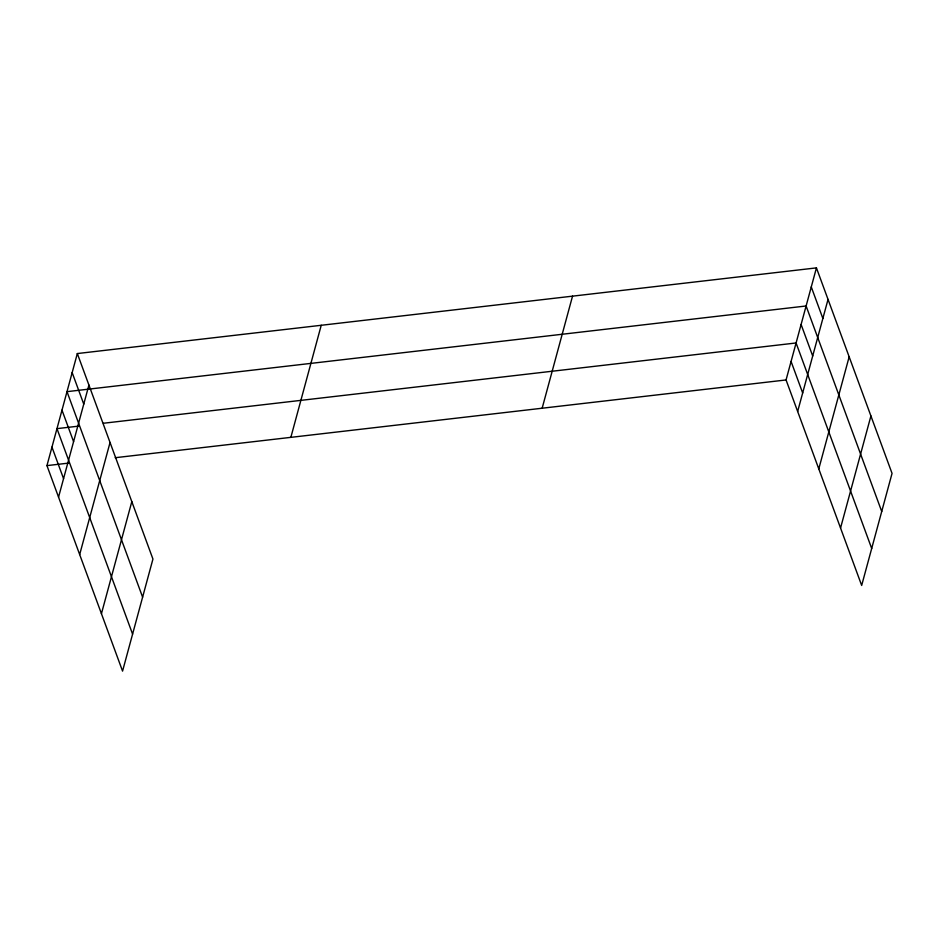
<?xml version="1.0" encoding="UTF-8"?>
<svg xmlns="http://www.w3.org/2000/svg" width="939" height="939" viewBox="0 0 939 939"><rect width="100%" height="100%" fill="white"/><g stroke="black" fill="none" stroke-linecap="round" stroke-linejoin="round"><path stroke-width="1.41" d="M77.327 353.557L152.94 559.045L122.563 671.115L46.95 465.615L77.327 353.557L816.437 267.885L892.05 473.385L861.673 585.443L786.06 379.955L816.437 267.885M58.547 497.13L88.923 385.072M79.674 554.55L110.051 442.48M101.435 613.707L131.812 501.637M290.855 437.351L321.232 325.281M542.155 408.219L572.532 296.149M797.657 411.47L828.034 299.4M818.785 468.878L849.161 356.808M840.546 528.035L870.923 415.965M78.759 426.118L56.974 428.642L132.587 634.13M103.431 423.254L796.084 342.97L871.697 548.47M46.95 465.615L68.723 463.091M115.18 457.716L786.06 379.955M811.273 286.935L822.869 318.45M881.721 511.485L806.108 305.985L66.998 391.657L142.611 597.157M801.096 324.471L812.693 355.987M791.072 361.456L802.669 392.972M72.162 372.607L83.759 404.122M61.986 410.143L73.582 441.659M51.962 447.128L63.559 478.644"/></g></svg>
